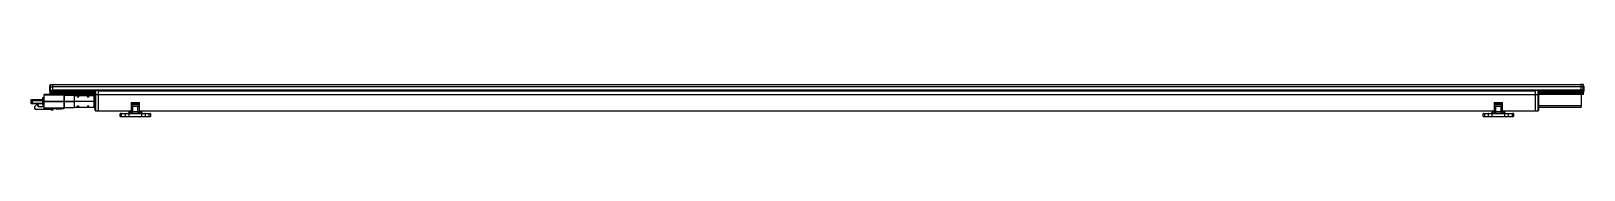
# Paper-space layout '_Right' of a CAD drawing. Header units: millimetres. Extents: x -624 to 609, y -20 to 6.
import ezdxf

# ---------------------------------------------------------------- set-up
doc = ezdxf.new("R2010")
doc.units = ezdxf.units.MM

psp = doc.layouts.new('_Right')

# ---------------------------------------------------------------- linework, layer by layer
at = {"color": 7, "linetype": 'Continuous', "lineweight": 25}
for p, q in [((-609.4, 0.2), (-609.4, 4.5)), ((-609.2, 4.5), (-609.4, 4.5)), ((-609.2, 3.6), (-609.4, 3.6)), ((-609.2, 1.9), (-609.4, 1.9)), ((-609.2, 1.9), (-609.4, 1.9)), ((-609.4, 0.2), (-609.2, 0.2)), ((-609.4, 0.2), (-609.2, 0.2)), ((-609.2, 0.2), (-609.4, 0.2)), ((-609.2, 0.2), (-609.4, 0.2)), ((-609.2, -1.7), (-609.2, 5.5)), ((-609.2, 1), (-607, 1)), ((-609.2, 0.9), (-572.9, 0.9)), ((-608.9, -2), (-608.9, 5.8)), ((-608.9, 5.8), (-607, 5.8)), ((-608.9, 4.1), (-607, 4.1)), ((-608.9, 1.3), (-607, 1.3)), ((-607, 1), (-607, 5.8)), ((606.9, 5.7), (-607, 5.7)), ((606.9, 4), (-607, 4)), ((606.9, 1.3), (-607, 1.3)), ((606.9, 1.1), (-607, 1.1)), ((-570.7, 1), (-607, 1)), ((-572.9, -15.1), (-572.9, 0.9)), ((-570.7, -15.1), (-570.7, 1)), ((-570.7, 0.9), (570.7, 0.9)), ((570.7, 0.8), (-570.7, 0.8)), ((570.7, 1), (570.7, -15.1)), ((606.9, 1), (570.7, 1)), ((572.9, 0.9), (609.2, 0.9)), ((572.9, 0.9), (572.9, -15.1)), ((606.9, 5.8), (606.9, 1)), ((608.9, 5.8), (606.9, 5.8)), ((608.9, 4.1), (606.9, 4.1)), ((608.9, 1.3), (606.9, 1.3)), ((609.2, 1), (606.9, 1)), ((608.9, -2), (608.9, 5.8)), ((609.2, -1.7), (609.2, 5.5)), ((609.4, 4.5), (609.2, 4.5)), ((609.4, 3.6), (609.2, 3.6)), ((609.4, 3.6), (609.2, 3.6)), ((609.4, 3.6), (609.2, 3.6)), ((609.4, 3.3), (609.2, 3.3)), ((609.4, 2.1), (609.2, 2.1)), ((609.4, 0.2), (609.2, 0.2)), ((609.4, 0.2), (609.2, 0.2)), ((609.4, 4.5), (609.4, 3.8)), ((609.4, 3.3), (609.4, 0.2)), ((-624.2, -9.4), (-624.2, -6)), ((-624.2, -6), (-623, -6)), ((-615.1, -9.4), (-624.2, -9.4)), ((-624.2, -9.4), (-615.1, -9.4)), ((-623, -9.4), (-623, -6)), ((-623, -6), (-615.1, -6)), ((-623, -6.9), (-615.1, -6.9)), ((-623, -9.4), (-615.1, -9.4)), ((-623, -9.4), (-615.1, -9.4)), ((-623, -9.4), (-615.1, -9.4)), ((-623, -9.4), (-623, -9.4)), ((-615.1, -9.4), (-623, -9.4)), ((-620, -10.4), (-621.5, -11.9)), ((-621.5, -11.9), (-621.5, -13.2)), ((-620, -10.4), (-621.4, -11.9)), ((-621.4, -11.9), (-621.4, -13.2)), ((-618.3, -10.4), (-620, -10.4)), ((-618.6, -11.9), (-618.5, -10.4)), ((-614, -11.9), (-618.6, -11.9)), ((-618.5, -11.9), (-618.3, -10.4)), ((-618.5, -11.9), (-618.3, -10.4)), ((-618.3, -10.4), (-618.3, -10.4)), ((-613.9, -4.7), (-615.1, -4.7)), ((-615.1, -4.7), (-615.1, -10.4)), ((-615.1, -5), (-613.9, -5)), ((-613.9, -10.4), (-615.1, -10.4)), ((-615.1, -10.4), (-614.2, -10.4)), ((-614.2, -10.4), (-613.9, -10.4)), ((-614.2, -10.4), (-614.2, -10.4)), ((-614.2, -10.4), (-614.2, -10.4)), ((-614.2, -10.4), (-614.2, -10.4)), ((-614, -10.7), (-614, -12.8)), ((-598.2, -2.2), (-613.9, -2.2)), ((-613.9, -2.4), (-598.2, -2.4)), ((-613.9, -7.6), (-613.9, -2.4)), ((-598.2, -7.6), (-613.9, -7.6)), ((-598.2, -7.7), (-613.9, -7.7)), ((-613.9, -7.8), (-598.2, -7.8)), ((-613.9, -13), (-613.9, -7.8)), ((-608.9, -0.2), (-573.2, -0.2)), ((-573.2, -1), (-608.9, -1)), ((-608.9, -1.7), (-573.2, -1.7)), ((-608.9, -2), (573.2, -2)), ((-606, -2.2), (-605.8, -2)), ((-605.3, -2.2), (-605.3, -2)), ((-605.2, -2.2), (-605, -2)), ((-604.5, -2.2), (-604.5, -2)), ((-604.5, -2.2), (-604.3, -2)), ((-603.8, -2.2), (-603.8, -2)), ((-603, -2.2), (-603.2, -2)), ((-603, -2.2), (-603, -2)), ((-602.9, -2.2), (-602.7, -2)), ((-602.2, -2.2), (-602.2, -2)), ((-601.5, -2.2), (-601.7, -2)), ((-601.4, -2.2), (-601.4, -2)), ((-601.4, -2.2), (-601.2, -2)), ((-600.7, -2.2), (-600.7, -2)), ((-599.9, -2.2), (-600.1, -2)), ((-598.2, -2.2), (-598.2, -13.2)), ((-597.9, -2.5), (-597.9, -12.9)), ((-597.9, -2.6), (-590.2, -2.9)), ((-590.1, -3.1), (-597.9, -2.8)), ((-597.9, -7.6), (-590.1, -7.6)), ((-590.1, -7.8), (-597.9, -7.8)), ((-597.9, -12.6), (-590.1, -12.3)), ((-590.1, -3.1), (-590.1, -7.6)), ((-590.1, -7.8), (-590.1, -12.3)), ((-574.2, -3.2), (-589.9, -3.2)), ((-589.9, -3.2), (-589.9, -12.2)), ((-574.2, -7.7), (-589.9, -7.7)), ((-589.9, -12.2), (-574.2, -12.2)), ((-574.2, -12.6), (-574.2, -2.8)), ((-574, -5.2), (-574.2, -5.2)), ((-574, -7.7), (-574.2, -7.7)), ((-574, -12.8), (-574, -2.6)), ((-573.2, -2.6), (-574, -2.6)), ((-573.2, -5.2), (-574, -5.2)), ((-573.2, -7.7), (-574, -7.7)), ((-573.2, -14.8), (-573.2, 0)), ((-544.7, -8.4), (-538.2, -8.4)), ((-544.7, -8.4), (-544.7, -15)), ((-538.2, -9.8), (-544.7, -9.8)), ((-544.7, -10.3), (-544.5, -10.3)), ((-544.7, -10.6), (-544.5, -10.6)), ((-544.5, -10.3), (-544.5, -15.8)), ((-539.3, -11.7), (-543.7, -11.7)), ((-538.4, -10.3), (-538.4, -15.8)), ((-538.2, -10.3), (-538.4, -10.3)), ((-538.4, -10.6), (-538.2, -10.6)), ((-538.2, -15), (-538.2, -8.4)), ((538.2, -8.4), (544.7, -8.4)), ((538.2, -8.4), (538.2, -15)), ((544.7, -9.8), (538.2, -9.8)), ((538.2, -10.3), (538.4, -10.3)), ((538.2, -10.6), (538.4, -10.6)), ((538.4, -10.3), (538.4, -15.8)), ((543.6, -11.7), (539.2, -11.7)), ((544.5, -10.3), (544.5, -15.8)), ((544.7, -10.3), (544.5, -10.3)), ((544.5, -10.6), (544.7, -10.6)), ((544.7, -15), (544.7, -8.4)), ((573.2, 0), (573.2, -14.8)), ((608.9, -0.2), (573.2, -0.2)), ((608.9, -1), (573.2, -1)), ((573.2, -1.7), (608.9, -1.7)), ((573.2, -1.9), (607.2, -1.9)), ((573.2, -10.9), (607.2, -10.9)), ((607.2, -1.9), (607.2, -12.3)), ((608.9, -2), (607.2, -2)), ((-621.5, -13.2), (-620.8, -13.9)), ((-620.8, -13.9), (-621.5, -13.2)), ((-621.4, -13.2), (-620.8, -13.9)), ((-620.8, -13.9), (-608.2, -13.9)), ((-620.8, -13.9), (-608.2, -13.9)), ((-620.8, -13.9), (-620.8, -13.9)), ((-620.8, -13.9), (-620.8, -13.9)), ((-614, -13.2), (-608.6, -13.2)), ((-608.7, -13.2), (-614, -13.2)), ((-598.2, -13), (-613.9, -13)), ((-613.9, -13.2), (-598.2, -13.2)), ((-613.9, -13.2), (-605.6, -13.2)), ((-608.7, -13.2), (-608.2, -13.9)), ((-608.2, -13.9), (-608.7, -13.2)), ((-608.7, -13.2), (-608.7, -13.2)), ((-608.6, -13.2), (-608.1, -13.9)), ((-608.2, -13.9), (-608.2, -14.2)), ((-608.2, -13.9), (-608.2, -13.9)), ((-608.2, -14.2), (-606.6, -14.2)), ((-606.6, -14.2), (-608.2, -14.2)), ((-608.1, -13.9), (-608.1, -14.2)), ((-606.7, -14.2), (-606.7, -13.2)), ((-605.6, -13.2), (-606.6, -13.2)), ((-604.5, -13.2), (-606.6, -13.2)), ((-606.6, -14.2), (-606.6, -13.2)), ((-605.6, -13.2), (-605.6, -13.2)), ((-604.5, -13.2), (-604.3, -13.4)), ((-604.5, -13.2), (-603.8, -13.2)), ((-604.5, -13.2), (-604.3, -13.4)), ((-604.5, -13.2), (-604.5, -13.2)), ((-603.8, -13.4), (-604.3, -13.4)), ((-604.3, -13.4), (-603.8, -13.4)), ((-604.3, -13.4), (-604.3, -13.4)), ((-603.8, -13.2), (-603.7, -13.2)), ((-603.8, -13.4), (-603.8, -13.2)), ((-603.2, -13.4), (-603.8, -13.4)), ((-603.8, -13.4), (-603.2, -13.4)), ((-603.7, -13.2), (-603.5, -13.4)), ((-603.7, -13.2), (-603, -13.2)), ((-603.7, -13.2), (-603.5, -13.4)), ((-603.7, -13.2), (-603.7, -13.2)), ((-603, -13.4), (-603.5, -13.4)), ((-603.5, -13.4), (-603.5, -13.4)), ((-603.5, -13.4), (-603, -13.4)), ((-603.5, -13.4), (-603.5, -13.4)), ((-603.5, -13.4), (-603.5, -13.4)), ((-603, -13.4), (-603.5, -13.4)), ((-603.5, -13.4), (-603, -13.4)), ((-603.5, -13.4), (-603.5, -13.4)), ((-603.2, -13.4), (-603.2, -13.4)), ((-603.2, -13.4), (-603.2, -13.4)), ((-603.2, -13.4), (-603.2, -13.4)), ((-603, -13.2), (-602.9, -13.2)), ((-603, -13.4), (-603, -13.2)), ((-602.5, -13.4), (-603, -13.4)), ((-603, -13.4), (-603, -13.4)), ((-603, -13.4), (-602.5, -13.4)), ((-602.5, -13.4), (-603, -13.4)), ((-603, -13.4), (-602.5, -13.4)), ((-602.9, -13.2), (-602.7, -13.4)), ((-602.9, -13.2), (-602.2, -13.2)), ((-602.9, -13.2), (-602.7, -13.4)), ((-602.9, -13.2), (-602.9, -13.2)), ((-602.2, -13.4), (-602.7, -13.4)), ((-602.7, -13.4), (-602.7, -13.4)), ((-602.7, -13.4), (-602.2, -13.4)), ((-602.7, -13.4), (-602.7, -13.4)), ((-602.7, -13.4), (-602.7, -13.4)), ((-602.2, -13.4), (-602.7, -13.4)), ((-602.7, -13.4), (-602.2, -13.4)), ((-602.7, -13.4), (-602.7, -13.4)), ((-602.2, -13.4), (-602.7, -13.4)), ((-602.7, -13.4), (-602.7, -13.4)), ((-602.7, -13.4), (-602.2, -13.4)), ((-602.7, -13.4), (-602.7, -13.4)), ((-602.7, -13.4), (-602.7, -13.4)), ((-602.5, -13.4), (-602.5, -13.4)), ((-602.5, -13.4), (-602.5, -13.4)), ((-602.5, -13.4), (-602.5, -13.4)), ((-602.5, -13.4), (-602.5, -13.4)), ((-602.5, -13.4), (-602.5, -13.4)), ((-602.5, -13.4), (-602.5, -13.4)), ((-602.2, -13.2), (-601.5, -13.2)), ((-602.2, -13.4), (-602.2, -13.2)), ((-601.7, -13.4), (-602.2, -13.4)), ((-602.2, -13.4), (-602.2, -13.4)), ((-602.2, -13.4), (-601.7, -13.4)), ((-601.7, -13.4), (-602.2, -13.4)), ((-602.2, -13.4), (-601.7, -13.4)), ((-601.7, -13.4), (-602.2, -13.4)), ((-602.2, -13.4), (-602.2, -13.4)), ((-602.2, -13.4), (-601.7, -13.4)), ((-601.4, -13.4), (-602, -13.4)), ((-602, -13.4), (-602, -13.4)), ((-602, -13.4), (-601.4, -13.4)), ((-602, -13.4), (-602, -13.4)), ((-602, -13.4), (-602, -13.4)), ((-601.4, -13.4), (-602, -13.4)), ((-602, -13.4), (-602, -13.4)), ((-602, -13.4), (-601.4, -13.4)), ((-602, -13.4), (-602, -13.4)), ((-602, -13.4), (-602, -13.4)), ((-601.5, -13.2), (-601.7, -13.4)), ((-601.5, -13.2), (-601.7, -13.4)), ((-601.7, -13.4), (-601.7, -13.4)), ((-601.7, -13.4), (-601.7, -13.4)), ((-601.7, -13.4), (-601.7, -13.4)), ((-601.7, -13.4), (-601.7, -13.4)), ((-601.7, -13.4), (-601.7, -13.4)), ((-601.7, -13.4), (-601.7, -13.4)), ((-601.7, -13.4), (-601.7, -13.4)), ((-601.5, -13.2), (-601.4, -13.2)), ((-601.5, -13.2), (-601.5, -13.2)), ((-601.4, -13.2), (-601.2, -13.4)), ((-601.4, -13.2), (-600.7, -13.2)), ((-601.4, -13.2), (-601.2, -13.4)), ((-601.4, -13.2), (-601.4, -13.2)), ((-601.4, -13.4), (-601.4, -13.2)), ((-601.4, -13.2), (-601.4, -13.2)), ((-600.9, -13.4), (-601.4, -13.4)), ((-601.4, -13.4), (-600.9, -13.4)), ((-600.9, -13.4), (-601.4, -13.4)), ((-601.4, -13.4), (-601.4, -13.4)), ((-601.4, -13.4), (-600.9, -13.4)), ((-600.7, -13.4), (-601.2, -13.4)), ((-601.2, -13.4), (-600.7, -13.4)), ((-601.2, -13.4), (-601.2, -13.4)), ((-600.7, -13.4), (-601.2, -13.4)), ((-601.2, -13.4), (-601.2, -13.4)), ((-601.2, -13.4), (-600.7, -13.4)), ((-601.2, -13.4), (-601.2, -13.4)), ((-601.2, -13.4), (-601.2, -13.4)), ((-600.7, -13.4), (-601.2, -13.4)), ((-601.2, -13.4), (-601.2, -13.4)), ((-601.2, -13.4), (-600.7, -13.4)), ((-601.2, -13.4), (-601.2, -13.4)), ((-601.2, -13.4), (-601.2, -13.4)), ((-600.9, -13.4), (-600.9, -13.4)), ((-600.9, -13.4), (-600.9, -13.4)), ((-600.9, -13.4), (-600.9, -13.4)), ((-600.9, -13.4), (-600.9, -13.4)), ((-600.9, -13.4), (-600.9, -13.4)), ((-600.9, -13.4), (-600.9, -13.4)), ((-600.7, -13.2), (-599.9, -13.2)), ((-600.7, -13.4), (-600.7, -13.2)), ((-600.2, -13.4), (-600.7, -13.4)), ((-600.7, -13.4), (-600.2, -13.4)), ((-600.2, -13.4), (-600.7, -13.4)), ((-600.7, -13.4), (-600.7, -13.4)), ((-600.7, -13.4), (-600.2, -13.4)), ((-600.2, -13.4), (-600.7, -13.4)), ((-600.7, -13.4), (-600.7, -13.4)), ((-600.7, -13.4), (-600.2, -13.4)), ((-599.9, -13.2), (-600.2, -13.4)), ((-599.9, -13.2), (-600.2, -13.4)), ((-599.9, -13.2), (-600.2, -13.4)), ((-599.9, -13.2), (-600.2, -13.4)), ((-599.9, -13.2), (-600.2, -13.4)), ((-599.9, -13.2), (-600.2, -13.4)), ((-600.2, -13.4), (-600.2, -13.4)), ((-600.2, -13.4), (-600.2, -13.4)), ((-600.2, -13.4), (-600.2, -13.4)), ((-599.9, -13.2), (-599.9, -13.2)), ((-598.2, -13.2), (-599.9, -13.2)), ((-599.9, -13.2), (-599.9, -13.2)), ((-599.9, -13.2), (-599.9, -13.2)), ((-599.9, -13.2), (-599.9, -13.2)), ((-599.9, -13.2), (-599.9, -13.2)), ((-590.2, -12.5), (-597.9, -12.8)), ((-597.9, -12.8), (-590.2, -12.5)), ((-590.2, -12.5), (-590.2, -12.5)), ((-574, -12.8), (-573.2, -12.8)), ((-572.9, -15.1), (-570.7, -15.1)), ((-570.7, -15), (-544.7, -15)), ((-529.4, -17.5), (-553.5, -17.5)), ((-553.5, -19.6), (-553.5, -17.5)), ((-553.5, -19.6), (-529.4, -19.6)), ((-553.3, -17.2), (-529.6, -17.2)), ((-552.6, -17.5), (-552.6, -19.6)), ((-549.3, -19.6), (-549.3, -17.5)), ((-546.4, -16), (-546.9, -17.2)), ((-546.6, -17.2), (-546.6, -19.6)), ((-546.1, -16), (-546.5, -17.2)), ((-536.5, -16), (-546.4, -16)), ((-546.1, -15.8), (-536.8, -15.8)), ((-544.6, -16), (-545, -17.2)), ((-544.7, -12.4), (-544.5, -12.4)), ((-543.8, -15.8), (-543.8, -17.2)), ((-539.1, -15.8), (-539.1, -17.2)), ((-538.4, -12.4), (-538.2, -12.4)), ((-538.3, -16), (-537.9, -17.2)), ((-538.2, -15), (538.2, -15)), ((-536.8, -16), (-536.4, -17.2)), ((-536.5, -16), (-536, -17.2)), ((-536.3, -19.6), (-536.3, -17.2)), ((-533.6, -17.5), (-533.6, -19.6)), ((-530.3, -19.6), (-530.3, -17.5)), ((-529.4, -17.5), (-529.4, -19.6)), ((553.5, -17.5), (529.4, -17.5)), ((529.4, -19.6), (529.4, -17.5)), ((529.4, -19.6), (553.5, -19.6)), ((529.6, -17.2), (553.3, -17.2)), ((530.3, -17.5), (530.3, -19.6)), ((533.6, -19.6), (533.6, -17.5)), ((536.5, -16), (536, -17.2)), ((536.3, -17.2), (536.3, -19.6)), ((536.8, -16), (536.4, -17.2)), ((546.4, -16), (536.5, -16)), ((536.8, -15.8), (546.1, -15.8)), ((538.3, -16), (537.9, -17.2)), ((538.2, -12.4), (538.4, -12.4)), ((539.1, -15.8), (539.1, -17.2)), ((543.8, -15.8), (543.8, -17.2)), ((544.5, -12.4), (544.7, -12.4)), ((544.6, -16), (545, -17.2)), ((544.7, -15), (570.7, -15)), ((546.1, -16), (546.5, -17.2)), ((546.4, -16), (546.9, -17.2)), ((546.6, -19.6), (546.6, -17.2)), ((549.3, -17.5), (549.3, -19.6)), ((552.6, -19.6), (552.6, -17.5)), ((553.5, -17.5), (553.5, -19.6)), ((570.7, -15.1), (572.9, -15.1)), ((573.2, -12.3), (607.2, -12.3))]:
    psp.add_line(p, q, dxfattribs=at)
at = {"color": 8, "linetype": 'Continuous', "lineweight": 25}
for p, q in [((-586.9, -3.7), (-586.9, -4.3)), ((-586.9, -11.7), (-586.9, -11.1)), ((-578.9, -3.7), (-578.9, -4.3)), ((-578.9, -11.7), (-578.9, -11.1)), ((-544.7, -10), (-538.2, -10)), ((-543.7, -11.7), (-543.7, -15.8)), ((-539.3, -15.8), (-539.3, -11.7)), ((538.2, -10), (544.7, -10)), ((539.2, -11.7), (539.2, -15.8)), ((543.6, -15.8), (543.6, -11.7))]:
    psp.add_line(p, q, dxfattribs=at)
at = {"color": 7, "linetype": 'Continuous', "lineweight": 25, "flags": 128}
for points in [[(-609.2, 4), (-609.2, 4), (-609.2, 4), (-609.1, 4), (-609.1, 4), (-609.1, 4), (-609, 4.1), (-609, 4.1), (-608.9, 4.1)], [(-609.2, 1.2), (-609.2, 1.2), (-609.2, 1.2), (-609.1, 1.2), (-609.1, 1.3), (-609.1, 1.3), (-609, 1.3), (-609, 1.3), (-608.9, 1.3)], [(608.9, 4.1), (609, 4.1), (609, 4.1), (609.1, 4), (609.1, 4), (609.1, 4), (609.2, 4), (609.2, 4), (609.2, 4)], [(608.9, 1.3), (609, 1.3), (609, 1.3), (609.1, 1.3), (609.1, 1.3), (609.1, 1.2), (609.2, 1.2), (609.2, 1.2), (609.2, 1.2)], [(-590.1, -3.1), (-590.1, -3.1), (-590, -3.1), (-590, -3.1), (-590, -3.1), (-589.9, -3.1), (-589.9, -3.1), (-589.9, -3.2), (-589.9, -3.2)], [(-589.9, -7.7), (-589.9, -7.7), (-589.9, -7.7), (-589.9, -7.7), (-590, -7.6), (-590, -7.6), (-590, -7.6), (-590.1, -7.6), (-590.1, -7.6)], [(-590.1, -7.8), (-590.1, -7.8), (-590, -7.8), (-590, -7.8), (-590, -7.7), (-589.9, -7.7), (-589.9, -7.7), (-589.9, -7.7), (-589.9, -7.7)], [(-589.9, -12.2), (-589.9, -12.2), (-589.9, -12.3), (-589.9, -12.3), (-590, -12.3), (-590, -12.3), (-590, -12.3), (-590.1, -12.3), (-590.1, -12.3)]]:
    psp.add_lwpolyline(points, dxfattribs=at)
at = {"color": 7, "linetype": 'Continuous', "lineweight": 25}
for centre, radius, start, end in [((-608.9, 5.5), 0.3, 90, 180), ((-608.9, 0.1), 0.267, 192.4003, 278.5026), ((608.9, 5.5), 0.3, 360, 90), ((608.9, 0.1), 0.267, 261.4974, 347.5997), ((-614.2, -10.7), 0.3, 0, 90), ((-614.2, -10.7), 0.3, 0, 90), ((-614.2, -10.7), 0.3, 359.9999, 90), ((-614.2, -10.7), 0.3, 359.9999, 90), ((-608.9, -1.4), 0.293, 181.463, 271.3919), ((-608.9, -1.7), 0.3, 180, 270), ((-598.2, -2.5), 0.3, 0, 90), ((-598.1, -2.8), 0.355, 49.5495, 101.3793), ((-598.1, -8), 0.355, 49.5495, 101.3793), ((-598.1, -7.4), 0.355, 258.6413, 310.3308), ((-590.4, -3), 0.292, 349.9143, 36.2076), ((-590.2, -3.2), 0.3, 0, 88), ((-590.2, -12.2), 0.3, 272, 360), ((-590.2, -12.2), 0.3, 272, 360), ((-590.4, -12.4), 0.293, 323.8662, 10.0424), ((-591.5, -7.7), 1.37, 356.8235, 3.1765), ((-574, -2.8), 0.2, 90, 180), ((608.9, -1.4), 0.293, 268.6081, 358.537), ((608.9, -1.7), 0.3, 270, 0), ((-598.1, -12.6), 0.355, 258.6413, 310.3308), ((-598.2, -12.9), 0.3, 270, 360), ((-598.2, -12.9), 0.3, 270, 360), ((-574, -12.6), 0.2, 180, 270), ((-572.9, -14.8), 0.3, 180, 270), ((-553.3, -17.5), 0.2, 90, 180), ((-552.4, -17.4), 0.19, 93.6553, 183.2395), ((-549.1, -17.4), 0.19, 93.6553, 183.2395), ((-546.1, -16.2), 0.4, 90, 160), ((-545.7, -16.1), 0.36, 92.1548, 164.4611), ((-544.2, -16.1), 0.36, 92.1548, 164.4611), ((-538.7, -16.1), 0.36, 15.5389, 87.8452), ((-537.2, -16.1), 0.36, 15.5389, 87.8452), ((-536.8, -16.2), 0.4, 20, 90), ((-533.8, -17.4), 0.19, 356.7605, 86.3447), ((-530.5, -17.4), 0.19, 356.7605, 86.3447), ((-529.6, -17.5), 0.2, 0, 90), ((529.6, -17.5), 0.2, 90, 180), ((530.5, -17.4), 0.19, 93.6553, 183.2395), ((533.8, -17.4), 0.19, 93.6553, 183.2395), ((536.8, -16.2), 0.4, 90, 160), ((537.2, -16.1), 0.36, 92.1548, 164.4611), ((538.7, -16.1), 0.36, 92.1548, 164.4611), ((544.2, -16.1), 0.36, 15.5389, 87.8452), ((545.7, -16.1), 0.36, 15.5389, 87.8452), ((546.1, -16.2), 0.4, 20, 90), ((549.1, -17.4), 0.19, 356.7605, 86.3447), ((552.4, -17.4), 0.19, 356.7605, 86.3447), ((553.3, -17.5), 0.2, 360, 90), ((572.9, -14.8), 0.3, 270, 0)]:
    psp.add_arc(centre, radius, start, end, dxfattribs=at)
for points, knots in [([(-607, 1.1), (-607, 1.1), (-607, 1.1), (-607, 1.2), (-607, 1.3), (-607, 1.3)], [0, 0, 0, 0, 0.337817, 0.669969, 1, 1, 1, 1]), ([(-573.2, 0), (-573.2, 0), (-573.2, 0), (-573.2, 0.1), (-573.2, 0.2), (-573.2, 0.2), (-573.1, 0.3), (-573.1, 0.5), (-573, 0.6), (-572.9, 0.8), (-572.9, 0.9)], [0, 0, 0, 0, 0.071172, 0.147877, 0.23049, 0.319311, 0.414581, 0.516496, 0.715378, 1, 1, 1, 1]), ([(572.9, 0.9), (572.9, 0.8), (573, 0.7), (573, 0.6), (573.1, 0.5), (573.1, 0.4), (573.2, 0.2), (573.2, 0.1), (573.2, 0), (573.2, 0)], [0, 0, 0, 0, 0.144131, 0.246412, 0.377537, 0.492457, 0.68582, 0.854297, 1, 1, 1, 1]), ([(606.9, 1.3), (606.9, 1.3), (606.9, 1.2), (606.9, 1.1), (606.9, 1.1), (606.9, 1.1)], [0, 0, 0, 0, 0.330031, 0.662183, 1, 1, 1, 1]), ([(609.4, 3.6), (609.4, 3.6), (609.4, 3.7), (609.4, 3.6), (609.4, 3.4), (609.4, 3.3)], [0, 0, 0, 0, 0.109774, 0.556204, 1, 1, 1, 1]), ([(-613.9, -2.4), (-613.9, -2.4), (-613.9, -2.4), (-613.9, -2.3), (-613.9, -2.3), (-613.9, -2.2), (-613.9, -2.2), (-613.9, -2.2), (-613.9, -2.2)], [0, 0, 0, 0, 0.1266482, 0.2511625, 0.37722, 0.5083678, 0.7530903, 1, 1, 1, 1]), ([(-613.9, -7.7), (-613.9, -7.7), (-613.9, -7.7), (-613.9, -7.6), (-613.9, -7.6)], [0, 0, 0, 0, 0.489052, 1, 1, 1, 1]), ([(-613.9, -7.8), (-613.9, -7.8), (-613.9, -7.7), (-613.9, -7.7), (-613.9, -7.7)], [0, 0, 0, 0, 0.510948, 1, 1, 1, 1]), ([(-609.2, -0.7), (-609.2, -0.7), (-609.2, -0.8), (-609.2, -0.8), (-609.2, -0.9), (-609.1, -0.9), (-609.1, -0.9), (-609.1, -1), (-609, -1), (-609, -1), (-608.9, -1), (-608.9, -1), (-608.9, -1)], [0, 0, 0, 0, 0.116894, 0.230035, 0.339424, 0.445059, 0.546939, 0.645063, 0.739432, 0.830045, 0.916901, 1, 1, 1, 1]), ([(-586.9, -4.3), (-586.9, -4.3), (-587, -4.3), (-587, -4.2), (-587.1, -4.2), (-587.1, -4.2), (-587.2, -4.2), (-587.3, -4.1), (-587.3, -4), (-587.3, -3.9), (-587.2, -3.8), (-587.1, -3.7), (-587, -3.7), (-586.9, -3.7), (-586.9, -3.7)], [0, 0, 0, 0, 0.043384, 0.086112, 0.129689, 0.17554, 0.224893, 0.355057, 0.491047, 0.632101, 0.764589, 0.846261, 0.922428, 1, 1, 1, 1]), ([(-586.9, -11.7), (-586.9, -11.7), (-587, -11.7), (-587, -11.7), (-587.1, -11.7), (-587.1, -11.6), (-587.2, -11.6), (-587.3, -11.5), (-587.3, -11.4), (-587.3, -11.3), (-587.2, -11.2), (-587.1, -11.2), (-587, -11.1), (-586.9, -11.1), (-586.9, -11.1)], [0, 0, 0, 0, 0.047439, 0.093329, 0.13915, 0.186389, 0.236405, 0.368372, 0.509472, 0.645282, 0.775541, 0.855065, 0.927747, 1, 1, 1, 1]), ([(-586.9, -3.7), (-586.9, -3.7), (-586.8, -3.7), (-586.8, -3.7), (-586.7, -3.7), (-586.7, -3.8), (-586.6, -3.8), (-586.5, -3.9), (-586.5, -4), (-586.5, -4.1), (-586.6, -4.2), (-586.7, -4.2), (-586.8, -4.3), (-586.9, -4.3), (-586.9, -4.3)], [0, 0, 0, 0, 0.048524, 0.095456, 0.142443, 0.191126, 0.242987, 0.374676, 0.515173, 0.647913, 0.775044, 0.855325, 0.928123, 1, 1, 1, 1]), ([(-586.9, -11.1), (-586.9, -11.1), (-586.8, -11.1), (-586.8, -11.2), (-586.7, -11.2), (-586.7, -11.2), (-586.6, -11.2), (-586.5, -11.3), (-586.5, -11.4), (-586.5, -11.5), (-586.6, -11.6), (-586.7, -11.6), (-586.8, -11.7), (-586.9, -11.7), (-586.9, -11.7)], [0, 0, 0, 0, 0.043304, 0.085938, 0.129399, 0.175102, 0.224269, 0.351627, 0.484728, 0.625543, 0.757801, 0.842085, 0.920323, 1, 1, 1, 1]), ([(-578.9, -4.3), (-578.9, -4.3), (-579, -4.3), (-579, -4.2), (-579.1, -4.2), (-579.1, -4.2), (-579.2, -4.2), (-579.3, -4.1), (-579.3, -4), (-579.3, -3.9), (-579.2, -3.8), (-579.1, -3.7), (-579, -3.7), (-578.9, -3.7), (-578.9, -3.7)], [0, 0, 0, 0, 0.043384, 0.086112, 0.129689, 0.17554, 0.224893, 0.355057, 0.491047, 0.632101, 0.764589, 0.846261, 0.922428, 1, 1, 1, 1]), ([(-578.9, -11.7), (-578.9, -11.7), (-579, -11.7), (-579, -11.7), (-579.1, -11.7), (-579.1, -11.6), (-579.2, -11.6), (-579.3, -11.5), (-579.3, -11.4), (-579.3, -11.3), (-579.2, -11.2), (-579.1, -11.2), (-579, -11.1), (-578.9, -11.1), (-578.9, -11.1)], [0, 0, 0, 0, 0.0474388, 0.0933288, 0.1391499, 0.1863885, 0.2364048, 0.3683725, 0.5094715, 0.6452816, 0.7755407, 0.8550648, 0.9277473, 1, 1, 1, 1]), ([(-578.9, -3.7), (-578.9, -3.7), (-578.8, -3.7), (-578.8, -3.7), (-578.7, -3.7), (-578.7, -3.8), (-578.6, -3.8), (-578.5, -3.9), (-578.5, -4), (-578.5, -4.1), (-578.6, -4.2), (-578.7, -4.2), (-578.8, -4.3), (-578.9, -4.3), (-578.9, -4.3)], [0, 0, 0, 0, 0.0485245, 0.0954563, 0.1424428, 0.1911262, 0.2429874, 0.3746755, 0.5151731, 0.6479129, 0.7750439, 0.8553253, 0.9281225, 1, 1, 1, 1]), ([(-578.9, -11.1), (-578.9, -11.1), (-578.8, -11.1), (-578.8, -11.2), (-578.7, -11.2), (-578.7, -11.2), (-578.6, -11.2), (-578.5, -11.3), (-578.5, -11.4), (-578.5, -11.5), (-578.6, -11.6), (-578.7, -11.6), (-578.8, -11.7), (-578.9, -11.7), (-578.9, -11.7)], [0, 0, 0, 0, 0.0433042, 0.0859385, 0.1293993, 0.175102, 0.2242688, 0.3516274, 0.4847276, 0.625543, 0.7578012, 0.8420854, 0.9203228, 1, 1, 1, 1]), ([(-543.7, -11.7), (-543.7, -11.7), (-543.7, -11.7), (-543.8, -11.7), (-543.9, -11.7), (-543.9, -11.7), (-544, -11.6), (-544.1, -11.6), (-544.2, -11.5), (-544.3, -11.3), (-544.4, -11.2), (-544.4, -11.1), (-544.4, -11), (-544.5, -10.9)], [0, 0, 0, 0, 0.0483267, 0.097462, 0.1478019, 0.1997151, 0.2535378, 0.3595561, 0.4783625, 0.5898321, 0.7187021, 0.8345116, 1, 1, 1, 1]), ([(-539.3, -11.7), (-539.2, -11.7), (-539.2, -11.7), (-539.1, -11.7), (-539, -11.7), (-539, -11.7), (-538.9, -11.6), (-538.8, -11.6), (-538.7, -11.5), (-538.6, -11.3), (-538.5, -11.2), (-538.5, -11.1), (-538.5, -11), (-538.4, -10.9)], [0, 0, 0, 0, 0.04937, 0.098592, 0.148506, 0.199921, 0.253576, 0.361785, 0.47839, 0.595015, 0.718701, 0.857502, 1, 1, 1, 1]), ([(539.2, -11.7), (539.2, -11.7), (539.2, -11.7), (539.1, -11.7), (539, -11.7), (539, -11.7), (538.9, -11.6), (538.8, -11.6), (538.7, -11.5), (538.6, -11.3), (538.5, -11.2), (538.5, -11.1), (538.5, -11), (538.4, -10.9)], [0, 0, 0, 0, 0.048327, 0.097462, 0.147802, 0.199715, 0.253538, 0.359556, 0.478362, 0.589832, 0.718702, 0.834512, 1, 1, 1, 1]), ([(543.6, -11.7), (543.7, -11.7), (543.7, -11.7), (543.8, -11.7), (543.9, -11.7), (543.9, -11.7), (544, -11.6), (544.1, -11.6), (544.2, -11.5), (544.3, -11.3), (544.4, -11.2), (544.4, -11.1), (544.4, -11), (544.5, -10.9)], [0, 0, 0, 0, 0.04937, 0.098592, 0.148506, 0.199921, 0.253576, 0.361785, 0.47839, 0.595015, 0.718701, 0.857502, 1, 1, 1, 1]), ([(609.2, -0.7), (609.2, -0.7), (609.2, -0.8), (609.2, -0.8), (609.2, -0.9), (609.1, -0.9), (609.1, -0.9), (609.1, -1), (609, -1), (609, -1), (608.9, -1), (608.9, -1), (608.9, -1)], [0, 0, 0, 0, 0.121617, 0.238434, 0.350448, 0.45766, 0.560067, 0.657669, 0.750464, 0.838451, 0.92163, 1, 1, 1, 1]), ([(-613.9, -13.2), (-613.9, -13.2), (-613.9, -13.2), (-613.9, -13.2), (-613.9, -13.2), (-613.9, -13.1), (-613.9, -13.1), (-613.9, -13.1), (-613.9, -13), (-613.9, -13), (-613.9, -13)], [0, 0, 0, 0, 0.123385, 0.24442, 0.366333, 0.492285, 0.615624, 0.74276, 0.871488, 1, 1, 1, 1])]:
    psp.add_open_spline(points, degree=3, knots=knots, dxfattribs=at)

doc.saveas('drawing.dxf')
